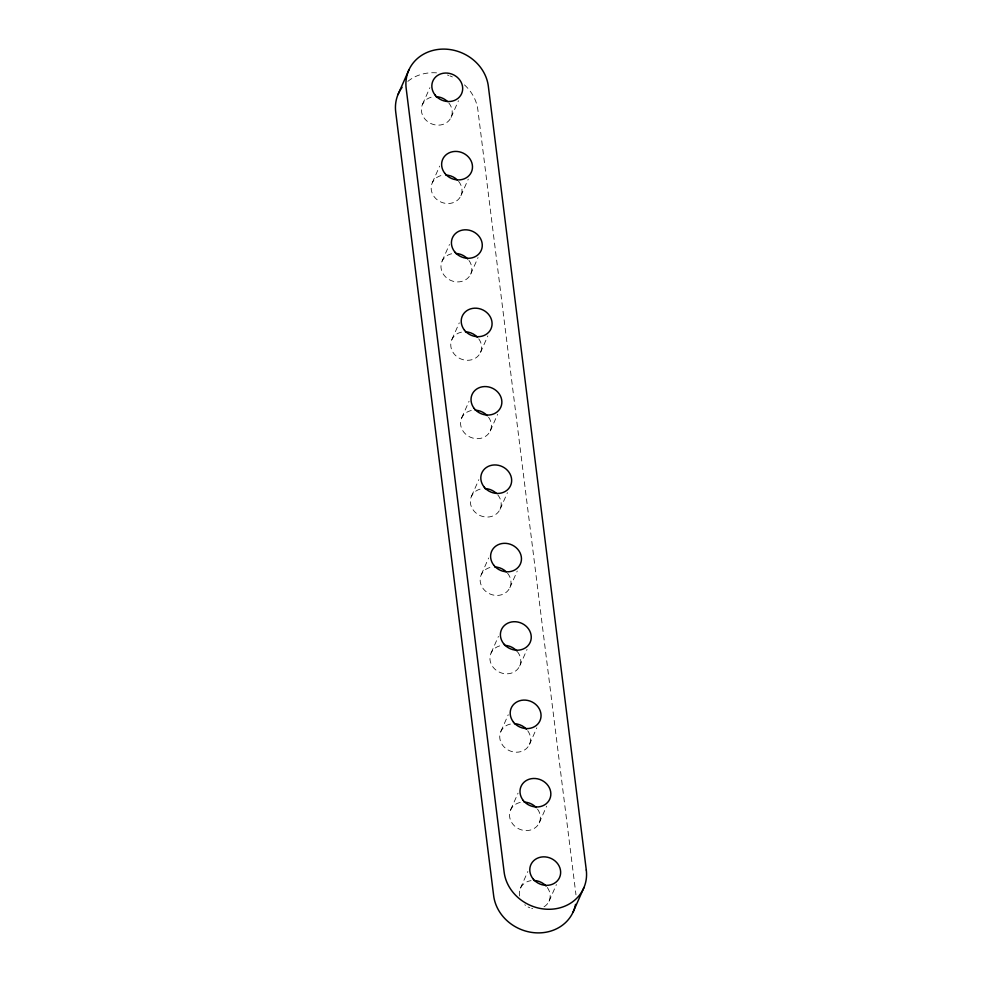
<?xml version="1.0" encoding="UTF-8"?>
<svg xmlns="http://www.w3.org/2000/svg" width="982" height="982" viewBox="0 0 982 982"><rect width="100%" height="100%" fill="white"/><g stroke="black" fill="none" stroke-linecap="round" stroke-linejoin="round"><path stroke-width="0.74" stroke-dasharray="4.91 3.68" d="M422.493 104.374L429.883 87.705M451.082 117.423L458.471 100.753M432.289 182.762L439.678 166.093M460.877 195.799L468.267 179.141M442.084 261.138L449.474 244.469M470.673 274.187L478.062 257.517M451.88 339.527L459.269 322.857M480.468 352.563L487.858 335.893M461.675 417.902L469.065 401.233M490.263 430.951L497.653 414.281M471.47 496.291L478.86 479.621M500.059 509.327L507.448 492.657M481.266 574.666L488.655 557.997M509.854 587.715L517.244 571.045M491.061 653.042L498.451 636.373M519.662 666.091L527.039 649.421M500.857 731.43L508.246 714.761M529.458 744.479L536.835 727.809M510.652 809.806L518.042 793.137M539.253 822.855L546.63 806.185M520.448 888.194L527.837 871.525M549.048 901.231L556.426 884.561M407.837 81.383A42.091 37.377 23.9 0 1 437.211 72.901M447.473 75.025A42.091 37.377 23.9 0 1 448.725 75.454M449.965 75.909A42.091 37.377 23.9 0 1 452.395 76.94M464.449 84.869A42.091 37.377 23.9 0 1 477.866 109.849L575.833 893.669A42.091 37.377 23.9 0 1 575.955 894.86M448.786 102.938A15.712 13.957 23.9 0 1 444.65 123.757A15.712 13.957 23.9 0 1 422.493 115.115A15.712 13.957 23.9 0 1 433.099 96.813M458.582 181.314A15.712 13.957 23.9 0 1 454.445 202.145A15.712 13.957 23.9 0 1 432.289 193.491A15.712 13.957 23.9 0 1 442.894 175.189M468.966 260.451A15.712 13.957 23.9 0 1 463.688 280.766A15.712 13.957 23.9 0 1 441.974 271.584A15.712 13.957 23.9 0 1 452.69 253.577M478.762 338.839A15.712 13.957 23.9 0 1 473.484 359.154A15.712 13.957 23.9 0 1 451.769 349.973A15.712 13.957 23.9 0 1 462.485 331.953M488.557 417.215A15.712 13.957 23.9 0 1 483.279 437.53A15.712 13.957 23.9 0 1 461.565 428.348A15.712 13.957 23.9 0 1 472.281 410.341M497.764 494.842A15.712 13.957 23.9 0 1 493.627 515.673A15.712 13.957 23.9 0 1 471.47 507.019A15.712 13.957 23.9 0 1 482.076 488.717M507.559 573.218A15.712 13.957 23.9 0 1 503.422 594.049A15.712 13.957 23.9 0 1 481.266 585.395A15.712 13.957 23.9 0 1 491.872 567.093M517.354 651.606A15.712 13.957 23.9 0 1 513.218 672.424A15.712 13.957 23.9 0 1 491.061 663.783A15.712 13.957 23.9 0 1 501.667 645.481M527.739 730.743A15.712 13.957 23.9 0 1 522.461 751.058A15.712 13.957 23.9 0 1 500.746 741.876A15.712 13.957 23.9 0 1 511.462 723.857M537.535 809.119A15.712 13.957 23.9 0 1 532.256 829.434A15.712 13.957 23.9 0 1 510.542 820.252A15.712 13.957 23.9 0 1 521.258 802.245M547.33 887.507A15.712 13.957 23.9 0 1 543.697 907.012M532.661 908.62A15.712 13.957 23.9 0 1 531.704 908.387M529.826 907.773A15.712 13.957 23.9 0 1 528.034 906.951M525.542 905.367A15.712 13.957 23.9 0 1 524.781 904.753M519.552 896.001A15.712 13.957 23.9 0 1 531.053 880.621"/><path stroke-width="1.47" d="M398.017 94.505L408.954 69.82M573.046 912.18L583.983 887.495M402.092 87.373A42.091 37.377 23.9 0 0 395.709 111.948L493.664 895.768A42.091 37.377 23.9 0 0 533.68 932.654A42.091 37.377 23.9 0 0 575.526 904.361M435.971 96.653A15.712 13.957 23.9 0 1 447.473 101.514M445.767 175.029A15.712 13.957 23.9 0 1 457.268 179.902M455.562 253.417A15.712 13.957 23.9 0 1 467.739 258.966M465.358 331.793A15.712 13.957 23.9 0 1 477.534 337.354M475.153 410.181A15.712 13.957 23.9 0 1 487.33 415.73M484.948 488.557A15.712 13.957 23.9 0 1 496.45 493.418M494.744 566.945A15.712 13.957 23.9 0 1 506.246 571.806M504.539 645.321A15.712 13.957 23.9 0 1 516.716 650.882M514.335 723.697A15.712 13.957 23.9 0 1 526.512 729.258M524.13 802.085A15.712 13.957 23.9 0 1 536.307 807.634M533.926 880.461A15.712 13.957 23.9 0 1 546.102 886.022M586.291 870.052L488.336 86.232A42.091 37.377 23.9 0 0 442.489 49.112A42.091 37.377 23.9 0 0 406.167 88.331L504.134 872.151A42.091 37.377 23.9 0 0 549.981 909.271A42.091 37.377 23.9 0 0 586.291 870.052M435.063 95.009A15.712 13.957 23.9 0 0 461.552 93.806A15.712 13.957 23.9 0 0 445.153 73.049A15.712 13.957 23.9 0 0 435.063 95.009M444.858 173.384A15.712 13.957 23.9 0 0 471.348 172.194A15.712 13.957 23.9 0 0 454.948 151.424A15.712 13.957 23.9 0 0 444.858 173.384M454.654 251.773A15.712 13.957 23.9 0 0 481.143 250.57A15.712 13.957 23.9 0 0 464.744 229.813A15.712 13.957 23.9 0 0 454.654 251.773M464.449 330.148A15.712 13.957 23.9 0 0 490.939 328.958A15.712 13.957 23.9 0 0 474.539 308.188A15.712 13.957 23.9 0 0 464.449 330.148M474.245 408.524A15.712 13.957 23.9 0 0 500.734 407.334A15.712 13.957 23.9 0 0 484.335 386.577A15.712 13.957 23.9 0 0 474.245 408.524M484.04 486.912A15.712 13.957 23.9 0 0 510.53 485.709A15.712 13.957 23.9 0 0 494.13 464.952A15.712 13.957 23.9 0 0 484.04 486.912M493.836 565.288A15.712 13.957 23.9 0 0 520.325 564.098A15.712 13.957 23.9 0 0 503.926 543.328A15.712 13.957 23.9 0 0 493.836 565.288M503.631 643.676A15.712 13.957 23.9 0 0 530.12 642.473A15.712 13.957 23.9 0 0 513.721 621.716A15.712 13.957 23.9 0 0 503.631 643.676M513.426 722.052A15.712 13.957 23.9 0 0 539.916 720.862A15.712 13.957 23.9 0 0 523.516 700.092A15.712 13.957 23.9 0 0 513.426 722.052M523.222 800.44A15.712 13.957 23.9 0 0 549.711 799.238A15.712 13.957 23.9 0 0 533.312 778.481A15.712 13.957 23.9 0 0 523.222 800.44M533.017 878.816A15.712 13.957 23.9 0 0 559.507 877.626A15.712 13.957 23.9 0 0 543.107 856.856A15.712 13.957 23.9 0 0 533.017 878.816"/></g></svg>
